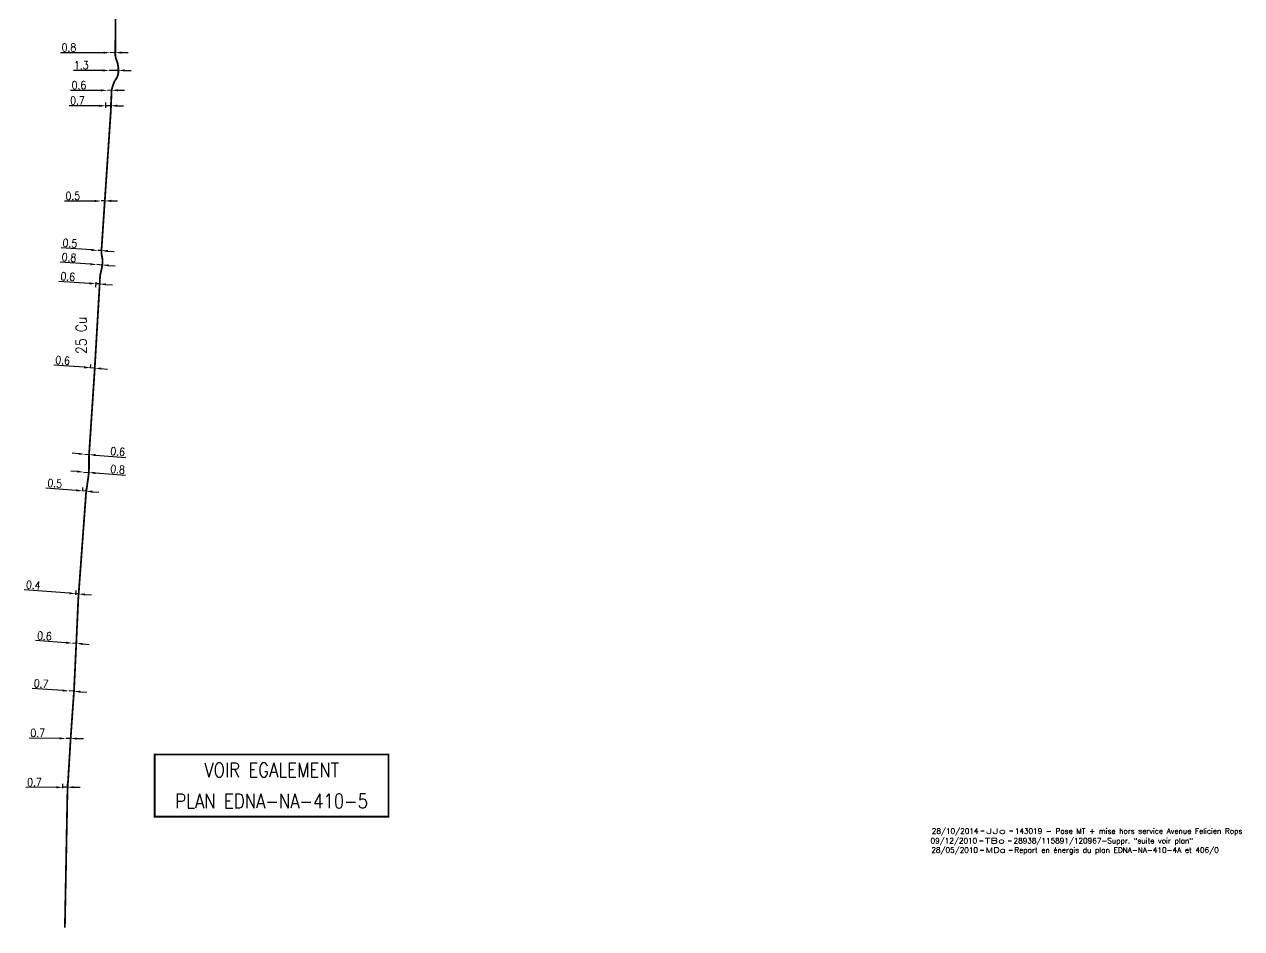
# Model space of a CAD drawing. Header units: millimetres. Extents: x 183999 to 184984, y 126000 to 127000.
# Drawn here: x 184813.3 to 184984.4, y 125999.9 to 126127 of the extents above; entities that cross this region are included whole.
import ezdxf
from ezdxf.enums import TextEntityAlignment as Align

# ---------------------------------------------------------------- set-up
doc = ezdxf.new("R2010")
doc.units = ezdxf.units.MM
doc.header["$PDMODE"] = 34
doc.layers.get('0').update_dxf_attribs({"linetype": 'CONTINUOUS'})
doc.layers.get('DEFPOINTS').update_dxf_attribs({"linetype": 'CONTINUOUS'})
doc.layers.add('M_120', color=5, linetype='M_ST_13')
doc.layers.add('M_900', color=7, linetype='CONTINUOUS')
doc.layers.add('M_910', color=7, linetype='CONTINUOUS', plot=False)
doc.styles.get("Standard").update_dxf_attribs({"font": 'romans.shx', "width": 0.85})
doc.linetypes.add('M_ST_13', pattern='A,5,-0.3,["oo",Standard,S=1.5,R=0,X=0,Y=-0.5],-3', length=8.3)
doc.dimstyles.get("Standard").update_dxf_attribs({"dimtxt": 1.5, "dimasz": 1.2, "dimexe": 0.625, "dimexo": 0.625, "dimgap": 0.25, "dimtad": 1, "dimdec": 1, "dimzin": 0, "dimdsep": 46, "dimtxsty": 'Standard', "dimcen": -0.5, "dimadec": 0, "dimazin": 0, "dimtfac": 1, "dimtdec": 1, "dimtmove": 0, "dimatfit": 3, "dimfxl": 1, "dimtolj": 1, "dimtzin": 0, "dimarcsym": 0})

# ---------------------------------------------------------------- blocks, each defined once
blk = doc.blocks.new('*D57')
at = {"layer": 'DEFPOINTS', "color": 0, "linetype": 'Continuous'}
for p in [(184825.31, 126122.99), (184825.31, 126122.99), (184826.06, 126123)]:
    blk.add_point(p, dxfattribs=at)
at = {"layer": 'M_120', "color": 0, "linetype": 'Continuous', "lineweight": -2}
for p, q in [((184824.41, 126122.99), (184818.35, 126122.98)), ((184826.06, 126123), (184825.31, 126122.99)), ((184826.96, 126123), (184827.86, 126123))]:
    blk.add_line(p, q, dxfattribs=at)
at = {"layer": 'M_120', "color": 0, "linetype": 'Continuous'}
for points in [[(184824.41, 126123.14), (184824.41, 126122.84), (184825.31, 126122.99)], [(184826.96, 126123.15), (184826.96, 126122.85), (184826.06, 126123)]]:
    blk.add_solid(points, dxfattribs=at)
at = {"layer": 'M_120', "color": 0, "linetype": 'Continuous', "insert": (184819.54, 126123.73), "char_height": 1.125, "attachment_point": 5, "rotation": 0.116}
blk.add_mtext('\\A1;0.8', dxfattribs=at)
blk = doc.blocks.new('*D58')
at = {"layer": 'DEFPOINTS', "color": 0, "linetype": 'Continuous'}
for p in [(184825.18, 126120.49), (184825.18, 126120.49), (184826.48, 126120.5)]:
    blk.add_point(p, dxfattribs=at)
at = {"layer": 'M_120', "color": 0, "linetype": 'Continuous', "lineweight": -2}
for p, q in [((184824.28, 126120.49), (184820.16, 126120.48)), ((184826.48, 126120.5), (184825.18, 126120.49)), ((184827.38, 126120.5), (184828.28, 126120.5))]:
    blk.add_line(p, q, dxfattribs=at)
at = {"layer": 'M_120', "color": 0, "linetype": 'Continuous'}
for points in [[(184824.28, 126120.64), (184824.28, 126120.34), (184825.18, 126120.49)], [(184827.38, 126120.65), (184827.38, 126120.35), (184826.48, 126120.5)]]:
    blk.add_solid(points, dxfattribs=at)
at = {"layer": 'M_120', "color": 0, "linetype": 'Continuous', "insert": (184821.28, 126121.24), "char_height": 1.125, "attachment_point": 5, "rotation": 0.116}
blk.add_mtext('\\A1;1.3', dxfattribs=at)
blk = doc.blocks.new('*D59')
at = {"layer": 'DEFPOINTS', "color": 0, "linetype": 'Continuous'}
for p in [(184824.94, 126117.69), (184824.94, 126117.69), (184825.54, 126117.7)]:
    blk.add_point(p, dxfattribs=at)
at = {"layer": 'M_120', "color": 0, "linetype": 'Continuous', "lineweight": -2}
for p, q in [((184824.04, 126117.69), (184819.76, 126117.68)), ((184825.54, 126117.7), (184824.94, 126117.69)), ((184826.44, 126117.7), (184827.34, 126117.7))]:
    blk.add_line(p, q, dxfattribs=at)
at = {"layer": 'M_120', "color": 0, "linetype": 'Continuous'}
for points in [[(184824.04, 126117.84), (184824.04, 126117.54), (184824.94, 126117.69)], [(184826.44, 126117.85), (184826.44, 126117.55), (184825.54, 126117.7)]]:
    blk.add_solid(points, dxfattribs=at)
at = {"layer": 'M_120', "color": 0, "linetype": 'Continuous', "insert": (184820.95, 126118.44), "char_height": 1.125, "attachment_point": 5, "rotation": 0.116}
blk.add_mtext('\\A1;0.6', dxfattribs=at)
blk = doc.blocks.new('*D60')
at = {"layer": 'DEFPOINTS', "color": 0, "linetype": 'Continuous'}
for p in [(184824.73, 126115.53), (184824.73, 126114.79), (184825.43, 126114.8)]:
    blk.add_point(p, dxfattribs=at)
at = {"layer": 'M_120', "color": 0, "linetype": 'Continuous', "lineweight": -2}
for p, q in [((184823.83, 126115.52), (184819.56, 126115.52)), ((184824.73, 126115.26), (184824.73, 126115.99)), ((184825.43, 126115.53), (184824.73, 126115.53)), ((184825.43, 126115.26), (184825.43, 126116)), ((184826.33, 126115.53), (184827.23, 126115.53))]:
    blk.add_line(p, q, dxfattribs=at)
at = {"layer": 'M_120', "color": 0, "linetype": 'Continuous'}
for points in [[(184823.83, 126115.67), (184823.83, 126115.37), (184824.73, 126115.53)], [(184826.33, 126115.68), (184826.33, 126115.38), (184825.43, 126115.53)]]:
    blk.add_solid(points, dxfattribs=at)
at = {"layer": 'M_120', "color": 0, "linetype": 'Continuous', "insert": (184820.74, 126116.27), "char_height": 1.125, "attachment_point": 5, "rotation": 0.116}
blk.add_mtext('\\A1;0.7', dxfattribs=at)
blk = doc.blocks.new('*D61')
at = {"layer": 'DEFPOINTS', "color": 0, "linetype": 'Continuous'}
for p in [(184824.08, 126102.15), (184824.08, 126102.15), (184824.58, 126102.15)]:
    blk.add_point(p, dxfattribs=at)
at = {"layer": 'M_120', "color": 0, "linetype": 'Continuous', "lineweight": -2}
for p, q in [((184823.18, 126102.14), (184818.91, 126102.11)), ((184824.58, 126102.15), (184824.08, 126102.15)), ((184825.48, 126102.16), (184826.38, 126102.16))]:
    blk.add_line(p, q, dxfattribs=at)
at = {"layer": 'M_120', "color": 0, "linetype": 'Continuous'}
for points in [[(184823.18, 126102.29), (184823.18, 126101.99), (184824.08, 126102.15)], [(184825.48, 126102.31), (184825.48, 126102.01), (184824.58, 126102.15)]]:
    blk.add_solid(points, dxfattribs=at)
at = {"layer": 'M_120', "color": 0, "linetype": 'Continuous', "insert": (184820.09, 126102.87), "char_height": 1.125, "attachment_point": 5, "rotation": 0.4258}
blk.add_mtext('\\A1;0.5', dxfattribs=at)
blk = doc.blocks.new('*D62')
at = {"layer": 'DEFPOINTS', "color": 0, "linetype": 'Continuous'}
for p in [(184823.61, 126095.2), (184823.61, 126095.2), (184824.11, 126095.17)]:
    blk.add_point(p, dxfattribs=at)
at = {"layer": 'M_120', "color": 0, "linetype": 'Continuous', "lineweight": -2}
for p, q in [((184822.71, 126095.26), (184818.45, 126095.54)), ((184824.11, 126095.17), (184823.61, 126095.2)), ((184825.01, 126095.11), (184825.91, 126095.05))]:
    blk.add_line(p, q, dxfattribs=at)
at = {"layer": 'M_120', "color": 0, "linetype": 'Continuous'}
for points in [[(184822.72, 126095.41), (184822.7, 126095.11), (184823.61, 126095.2)], [(184825.02, 126095.26), (184825, 126094.96), (184824.11, 126095.17)]]:
    blk.add_solid(points, dxfattribs=at)
at = {"layer": 'M_120', "color": 0, "linetype": 'Continuous', "insert": (184819.68, 126096.21), "char_height": 1.125, "attachment_point": 5, "rotation": 356.2525}
blk.add_mtext('\\A1;0.5', dxfattribs=at)
blk = doc.blocks.new('*D63')
at = {"layer": 'DEFPOINTS', "color": 0, "linetype": 'Continuous'}
for p in [(184823.48, 126093.2), (184823.48, 126093.2), (184824.23, 126093.15)]:
    blk.add_point(p, dxfattribs=at)
at = {"layer": 'M_120', "color": 0, "linetype": 'Continuous', "lineweight": -2}
for p, q in [((184822.58, 126093.26), (184818.32, 126093.54)), ((184824.23, 126093.15), (184823.48, 126093.2)), ((184825.13, 126093.09), (184826.02, 126093.04))]:
    blk.add_line(p, q, dxfattribs=at)
at = {"layer": 'M_120', "color": 0, "linetype": 'Continuous'}
for points in [[(184822.59, 126093.41), (184822.57, 126093.11), (184823.48, 126093.2)], [(184825.14, 126093.24), (184825.12, 126092.94), (184824.23, 126093.15)]]:
    blk.add_solid(points, dxfattribs=at)
at = {"layer": 'M_120', "color": 0, "linetype": 'Continuous', "insert": (184819.55, 126094.21), "char_height": 1.125, "attachment_point": 5, "rotation": 356.2525}
blk.add_mtext('\\A1;0.8', dxfattribs=at)
blk = doc.blocks.new('*D64')
at = {"layer": 'DEFPOINTS', "color": 0, "linetype": 'Continuous'}
for p in [(184823.35, 126091.2), (184823.9, 126091.16), (184823.3, 126090.51)]:
    blk.add_point(p, dxfattribs=at)
at = {"layer": 'M_120', "color": 0, "linetype": 'Continuous', "lineweight": -2}
for p, q in [((184822.41, 126090.57), (184818.14, 126090.85)), ((184823.32, 126090.73), (184823.27, 126090.05)), ((184823.85, 126090.48), (184823.3, 126090.51)), ((184823.87, 126090.7), (184823.82, 126090.01)), ((184824.75, 126090.42), (184825.65, 126090.36))]:
    blk.add_line(p, q, dxfattribs=at)
at = {"layer": 'M_120', "color": 0, "linetype": 'Continuous'}
for points in [[(184822.42, 126090.72), (184822.4, 126090.42), (184823.3, 126090.51)], [(184824.76, 126090.57), (184824.74, 126090.27), (184823.85, 126090.48)]]:
    blk.add_solid(points, dxfattribs=at)
at = {"layer": 'M_120', "color": 0, "linetype": 'Continuous', "insert": (184819.38, 126091.52), "char_height": 1.125, "attachment_point": 5, "rotation": 356.2525}
blk.add_mtext('\\A1;0.6', dxfattribs=at)
blk = doc.blocks.new('*D65')
at = {"layer": 'DEFPOINTS', "color": 0, "linetype": 'Continuous'}
for p in [(184822.54, 126078.19), (184822.58, 126078.7), (184823.14, 126078.15)]:
    blk.add_point(p, dxfattribs=at)
at = {"layer": 'M_120', "color": 0, "linetype": 'Continuous', "lineweight": -2}
for p, q in [((184821.68, 126078.77), (184817.42, 126079.09)), ((184822.58, 126078.66), (184822.61, 126079.17)), ((184823.17, 126078.62), (184823.21, 126079.12)), ((184823.18, 126078.65), (184822.58, 126078.7)), ((184824.08, 126078.59), (184824.97, 126078.52))]:
    blk.add_line(p, q, dxfattribs=at)
at = {"layer": 'M_120', "color": 0, "linetype": 'Continuous'}
for points in [[(184821.69, 126078.92), (184821.67, 126078.62), (184822.58, 126078.7)], [(184824.09, 126078.74), (184824.06, 126078.44), (184823.18, 126078.65)]]:
    blk.add_solid(points, dxfattribs=at)
at = {"layer": 'M_120', "color": 0, "linetype": 'Continuous', "insert": (184818.66, 126079.75), "char_height": 1.125, "attachment_point": 5, "rotation": 355.653}
blk.add_mtext('\\A1;0.6', dxfattribs=at)
blk = doc.blocks.new('*D66')
at = {"layer": 'DEFPOINTS', "color": 0, "linetype": 'Continuous'}
for p in [(184821.44, 126061.06), (184821.47, 126061.4), (184821.94, 126061.02)]:
    blk.add_point(p, dxfattribs=at)
at = {"layer": 'M_120', "color": 0, "linetype": 'Continuous', "lineweight": -2}
for p, q in [((184821.48, 126061.52), (184821.5, 126061.87)), ((184821.97, 126061.48), (184822, 126061.83)), ((184820.57, 126061.47), (184816.31, 126061.8)), ((184821.96, 126061.36), (184821.47, 126061.4)), ((184822.86, 126061.29), (184823.76, 126061.22))]:
    blk.add_line(p, q, dxfattribs=at)
at = {"layer": 'M_120', "color": 0, "linetype": 'Continuous'}
for points in [[(184820.58, 126061.62), (184820.56, 126061.32), (184821.47, 126061.4)], [(184822.87, 126061.44), (184822.85, 126061.14), (184821.96, 126061.36)]]:
    blk.add_solid(points, dxfattribs=at)
at = {"layer": 'M_120', "color": 0, "linetype": 'Continuous', "insert": (184817.55, 126062.46), "char_height": 1.125, "attachment_point": 5, "rotation": 355.4929}
blk.add_mtext('\\A1;0.5', dxfattribs=at)
blk = doc.blocks.new('*D67')
at = {"layer": 'DEFPOINTS', "color": 0, "linetype": 'Continuous'}
for p in [(184821.61, 126064.05), (184821.61, 126064.05), (184822.35, 126063.99)]:
    blk.add_point(p, dxfattribs=at)
at = {"layer": 'M_120', "color": 0, "linetype": 'Continuous', "lineweight": -2}
for p, q in [((184820.71, 126064.12), (184819.81, 126064.19)), ((184821.61, 126064.05), (184822.35, 126063.99)), ((184823.25, 126063.92), (184827.51, 126063.59))]:
    blk.add_line(p, q, dxfattribs=at)
at = {"layer": 'M_120', "color": 0, "linetype": 'Continuous'}
for points in [[(184820.72, 126064.27), (184820.7, 126063.97), (184821.61, 126064.05)], [(184823.26, 126064.07), (184823.24, 126063.77), (184822.35, 126063.99)]]:
    blk.add_solid(points, dxfattribs=at)
at = {"layer": 'M_120', "color": 0, "linetype": 'Continuous', "insert": (184826.39, 126064.43), "char_height": 1.125, "attachment_point": 5, "rotation": 355.4929}
blk.add_mtext('\\A1;0.8', dxfattribs=at)
blk = doc.blocks.new('*D68')
at = {"layer": 'DEFPOINTS', "color": 0, "linetype": 'Continuous'}
for p in [(184821.77, 126066.55), (184821.77, 126066.55), (184822.37, 126066.5)]:
    blk.add_point(p, dxfattribs=at)
at = {"layer": 'M_120', "color": 0, "linetype": 'Continuous', "lineweight": -2}
for p, q in [((184820.88, 126066.62), (184819.98, 126066.69)), ((184821.77, 126066.55), (184822.37, 126066.5)), ((184823.27, 126066.43), (184827.53, 126066.09))]:
    blk.add_line(p, q, dxfattribs=at)
at = {"layer": 'M_120', "color": 0, "linetype": 'Continuous'}
for points in [[(184820.89, 126066.77), (184820.87, 126066.47), (184821.77, 126066.55)], [(184823.28, 126066.58), (184823.26, 126066.28), (184822.37, 126066.5)]]:
    blk.add_solid(points, dxfattribs=at)
at = {"layer": 'M_120', "color": 0, "linetype": 'Continuous', "insert": (184826.4, 126066.93), "char_height": 1.125, "attachment_point": 5, "rotation": 355.4929}
blk.add_mtext('\\A1;0.6', dxfattribs=at)
blk = doc.blocks.new('*D69')
at = {"layer": 'DEFPOINTS', "color": 0, "linetype": 'Continuous'}
for p in [(184820.51, 126046.94), (184820.46, 126046.33), (184820.86, 126046.29)]:
    blk.add_point(p, dxfattribs=at)
at = {"layer": 'M_120', "color": 0, "linetype": 'Continuous', "lineweight": -2}
for p, q in [((184819.61, 126047.02), (184813.27, 126047.51)), ((184820.5, 126046.79), (184820.55, 126047.41)), ((184820.91, 126046.91), (184820.51, 126046.94)), ((184820.9, 126046.76), (184820.95, 126047.38)), ((184821.81, 126046.84), (184822.71, 126046.77))]:
    blk.add_line(p, q, dxfattribs=at)
at = {"layer": 'M_120', "color": 0, "linetype": 'Continuous'}
for points in [[(184819.63, 126047.16), (184819.6, 126046.87), (184820.51, 126046.94)], [(184821.82, 126046.99), (184821.8, 126046.69), (184820.91, 126046.91)]]:
    blk.add_solid(points, dxfattribs=at)
at = {"layer": 'M_120', "color": 0, "linetype": 'Continuous', "insert": (184814.54, 126048.17), "char_height": 1.125, "attachment_point": 5, "rotation": 355.4929}
blk.add_mtext('\\A1;0.4', dxfattribs=at)
blk = doc.blocks.new('*D70')
at = {"layer": 'DEFPOINTS', "color": 0, "linetype": 'Continuous'}
for p in [(184819.13, 126026.6), (184819.13, 126026.6), (184819.78, 126026.6)]:
    blk.add_point(p, dxfattribs=at)
at = {"layer": 'M_120', "color": 0, "linetype": 'Continuous', "lineweight": -2}
for p, q in [((184818.23, 126026.61), (184813.96, 126026.64)), ((184819.78, 126026.6), (184819.13, 126026.6)), ((184820.68, 126026.59), (184821.58, 126026.59))]:
    blk.add_line(p, q, dxfattribs=at)
at = {"layer": 'M_120', "color": 0, "linetype": 'Continuous'}
for points in [[(184818.23, 126026.76), (184818.23, 126026.46), (184819.13, 126026.6)], [(184820.68, 126026.74), (184820.68, 126026.44), (184819.78, 126026.6)]]:
    blk.add_solid(points, dxfattribs=at)
at = {"layer": 'M_120', "color": 0, "linetype": 'Continuous', "insert": (184815.15, 126027.38), "char_height": 1.125, "attachment_point": 5, "rotation": 359.616}
blk.add_mtext('\\A1;0.7', dxfattribs=at)
blk = doc.blocks.new('*D71')
at = {"layer": 'DEFPOINTS', "color": 0, "linetype": 'Continuous'}
for p in [(184818.67, 126019.74), (184818.68, 126019.16), (184819.33, 126019.16)]:
    blk.add_point(p, dxfattribs=at)
at = {"layer": 'M_120', "color": 0, "linetype": 'Continuous', "lineweight": -2}
for p, q in [((184817.77, 126019.74), (184813.5, 126019.72)), ((184818.68, 126019.63), (184818.67, 126020.21)), ((184819.32, 126019.75), (184818.67, 126019.74)), ((184819.33, 126019.63), (184819.32, 126020.21)), ((184820.22, 126019.75), (184821.12, 126019.75))]:
    blk.add_line(p, q, dxfattribs=at)
at = {"layer": 'M_120', "color": 0, "linetype": 'Continuous'}
for points in [[(184817.77, 126019.89), (184817.78, 126019.59), (184818.67, 126019.74)], [(184820.22, 126019.9), (184820.23, 126019.6), (184819.32, 126019.75)]]:
    blk.add_solid(points, dxfattribs=at)
at = {"layer": 'M_120', "color": 0, "linetype": 'Continuous', "insert": (184814.69, 126020.47), "char_height": 1.125, "attachment_point": 5, "rotation": 0.2851}
blk.add_mtext('\\A1;0.7', dxfattribs=at)
blk = doc.blocks.new('*D72')
at = {"layer": 'DEFPOINTS', "color": 0, "linetype": 'Continuous'}
for p in [(184819.55, 126033.28), (184819.55, 126033.28), (184820.25, 126033.23)]:
    blk.add_point(p, dxfattribs=at)
at = {"layer": 'M_120', "color": 0, "linetype": 'Continuous', "lineweight": -2}
for p, q in [((184818.66, 126033.34), (184814.39, 126033.64)), ((184820.25, 126033.23), (184819.55, 126033.28)), ((184821.15, 126033.17), (184822.05, 126033.1))]:
    blk.add_line(p, q, dxfattribs=at)
at = {"layer": 'M_120', "color": 0, "linetype": 'Continuous'}
for points in [[(184818.67, 126033.49), (184818.65, 126033.19), (184819.55, 126033.28)], [(184821.16, 126033.32), (184821.14, 126033.02), (184820.25, 126033.23)]]:
    blk.add_solid(points, dxfattribs=at)
at = {"layer": 'M_120', "color": 0, "linetype": 'Continuous', "insert": (184815.63, 126034.3), "char_height": 1.125, "attachment_point": 5, "rotation": 356.0169}
blk.add_mtext('\\A1;0.7', dxfattribs=at)
blk = doc.blocks.new('*D73')
at = {"layer": 'DEFPOINTS', "color": 0, "linetype": 'Continuous'}
for p in [(184820.02, 126040), (184820.02, 126040), (184820.57, 126039.96)]:
    blk.add_point(p, dxfattribs=at)
at = {"layer": 'M_120', "color": 0, "linetype": 'Continuous', "lineweight": -2}
for p, q in [((184819.12, 126040.06), (184814.86, 126040.36)), ((184820.57, 126039.96), (184820.02, 126040)), ((184821.47, 126039.9), (184822.37, 126039.83))]:
    blk.add_line(p, q, dxfattribs=at)
at = {"layer": 'M_120', "color": 0, "linetype": 'Continuous'}
for points in [[(184819.14, 126040.21), (184819.11, 126039.91), (184820.02, 126040)], [(184821.48, 126040.05), (184821.46, 126039.75), (184820.57, 126039.96)]]:
    blk.add_solid(points, dxfattribs=at)
at = {"layer": 'M_120', "color": 0, "linetype": 'Continuous', "insert": (184816.1, 126041.02), "char_height": 1.125, "attachment_point": 5, "rotation": 356.0169}
blk.add_mtext('\\A1;0.6', dxfattribs=at)
blk = doc.blocks.new('GIS_MODF')
at = {"color": 0, "linetype": 'Continuous', "flags": 128}
for points in [[(-2.26, -0.01), (-1.76, -0.01)], [(1.76, -0.01), (2.26, -0.01)]]:
    blk.add_lwpolyline(points, dxfattribs=at)
at = {"color": 0, "linetype": 'Continuous'}
blk.add_attdef('DATE', text='', height=0.75, dxfattribs=at).set_placement((-2.58, -0.39), align=Align.RIGHT)
at = {"color": 0, "linetype": 'Continuous', "width": 3.590909}
blk.add_attdef('USER', text='', height=0.75, dxfattribs=at).set_placement((-1.52, -0.39), (1.31, -0.39), align=Align.FIT)
at = {"color": 0, "linetype": 'Continuous'}
blk.add_attdef('DESC', (2.53, -0.39), '', height=0.75, dxfattribs=at)

msp = doc.modelspace()

# ---------------------------------------------------------------- linework, layer by layer
at = {"layer": 'M_120'}
msp.add_lwpolyline([(184826.11, 126130.86, 0.25, 0.25, 0), (184826.06, 126123, 0.25, 0.25, 0.124373), (184826.23, 126121.96, 0.25, 0.25, -0.104676), (184826.49, 126120.49, 0.25, 0.25, -0.198993), (184825.99, 126119.06, 0.25, 0.25, 0.063952), (184825.54, 126117.7, 0.25, 0.25, 0), (184825.43, 126114.8, 0.25, 0.25, 0), (184824.58, 126102.15, 0.25, 0.25, 0), (184824.11, 126095.17, 0.25, 0.25, 0.059146), (184824.16, 126094.44, 0.25, 0.25, -0.110669), (184824.23, 126093.15, 0.25, 0.25, -0.030998), (184824.04, 126092.2, 0.25, 0.25, 0.071814), (184823.9, 126091.16, 0.25, 0.25, 0), (184823.14, 126078.15, 0.25, 0.25, 0), (184822.37, 126066.5, 0.25, 0.25, 0), (184822.35, 126063.99, 0.25, 0.25, 0), (184821.94, 126061.02, 0.25, 0.25, 0), (184820.86, 126046.29, 0.25, 0.25, 0), (184820.57, 126039.96, 0.25, 0.25, 0), (184820.25, 126033.23, 0.25, 0.25, 0), (184819.78, 126026.6, 0.25, 0.25, 0), (184819.33, 126019.16, 0.25, 0.25, 0), (184818.97, 126000, 0, 0, 0)], format="xyseb", dxfattribs=at)
at = {"layer": 'M_900', "const_width": 0.25}
msp.add_lwpolyline([(184831.6, 126024.35), (184864.45, 126024.35), (184864.45, 126015.61), (184831.6, 126015.61)], close=True, dxfattribs=at)

# ---------------------------------------------------------------- block references
at = {"layer": 'M_910'}
ref = msp.add_blockref('GIS_MODF', (184949.98, 126013.61), dxfattribs=at)
ref.add_attrib('DATE', '28/10/2014', dxfattribs={"layer": '0', "color": 0, "linetype": 'Continuous', "height": 0.75}).set_placement((184947.4, 126013.22), align=Align.RIGHT)
ref.add_attrib('USER', 'JJo', dxfattribs={"layer": '0', "color": 0, "linetype": 'Continuous', "height": 0.75, "width": 1.645833}).set_placement((184948.47, 126013.22), (184951.29, 126013.22), align=Align.FIT)
ref.add_attrib('DESC', '143019 - Pose MT + mise hors service Avenue Felicien Rops', (184952.51, 126013.22), dxfattribs={"layer": '0', "color": 0, "linetype": 'Continuous', "height": 0.75})
ref = msp.add_blockref('GIS_MODF', (184949.8, 126012.25), dxfattribs=at)
ref.add_attrib('DATE', '09/12/2010', dxfattribs={"layer": '0', "color": 0, "linetype": 'Continuous', "height": 0.75}).set_placement((184947.22, 126011.86), align=Align.RIGHT)
ref.add_attrib('USER', 'TBo', dxfattribs={"layer": '0', "color": 0, "linetype": 'Continuous', "height": 0.75, "width": 1.490566}).set_placement((184948.28, 126011.86), (184951.11, 126011.86), align=Align.FIT)
ref.add_attrib('DESC', '28938/115891/120967-Suppr. "suite voir plan" ', (184952.33, 126011.86), dxfattribs={"layer": '0', "color": 0, "linetype": 'Continuous', "height": 0.75})
ref = msp.add_blockref('GIS_MODF', (184949.91, 126010.93), dxfattribs=at)
ref.add_attrib('DATE', '28/05/2010', dxfattribs={"layer": '0', "color": 0, "linetype": 'Continuous', "height": 0.75}).set_placement((184947.33, 126010.55), align=Align.RIGHT)
ref.add_attrib('USER', 'MDa', dxfattribs={"layer": '0', "color": 0, "linetype": 'Continuous', "height": 0.75, "width": 1.316667}).set_placement((184948.39, 126010.55), (184951.22, 126010.55), align=Align.FIT)
ref.add_attrib('DESC', 'Report en énergis du plan EDNA-NA-410-4A et 406/0', (184952.44, 126010.55), dxfattribs={"layer": '0', "color": 0, "linetype": 'Continuous', "height": 0.75})

# ---------------------------------------------------------------- texts
at = {"layer": 'M_120', "width": 0.85}
msp.add_text('25 Cu', height=1.5, rotation=89.7155, dxfattribs=at).set_placement((184821.27, 126083.27), align=Align.MIDDLE)
at = {"layer": 'M_900', "width": 0.85}
for s, p in [('VOIR EGALEMENT', (184848.03, 126021.18)), ('PLAN EDNA-NA-410-5', (184848.03, 126016.81))]:
    msp.add_text(s, height=2, dxfattribs=at).set_placement(p, align=Align.CENTER)

# ---------------------------------------------------------------- dimensions: what is measured, and where the dimension line sits
at = {"layer": 'M_120', "linetype": 'Continuous'}
for base, p1, p2, angle, picture, middle in [((184825.31, 126122.99), (184826.06, 126123), (184825.31, 126122.99), 0.116, '*D57', (184819.54, 126122.98)), ((184825.18, 126120.49), (184826.48, 126120.5), (184825.18, 126120.49), 0.116, '*D58', (184821.28, 126120.49)), ((184824.94, 126117.69), (184825.54, 126117.7), (184824.94, 126117.69), 0.116, '*D59', (184820.95, 126117.69)), ((184824.73, 126115.53), (184825.43, 126114.8), (184824.73, 126114.79), 0.116, '*D60', (184820.74, 126115.52)), ((184824.08, 126102.15), (184824.58, 126102.15), (184824.08, 126102.15), 0.4258, '*D61', (184820.1, 126102.12)), ((184823.61, 126095.2), (184824.11, 126095.17), (184823.61, 126095.2), 356.2525, '*D62', (184819.63, 126095.46)), ((184823.48, 126093.2), (184824.23, 126093.15), (184823.48, 126093.2), 356.2525, '*D63', (184819.5, 126093.46)), ((184823.3, 126090.51), (184823.9, 126091.16), (184823.35, 126091.2), 356.2525, '*D64', (184819.33, 126090.77)), ((184822.58, 126078.7), (184823.14, 126078.15), (184822.54, 126078.19), 355.653, '*D65', (184818.61, 126079)), ((184821.77, 126066.55), (184822.37, 126066.5), (184821.77, 126066.55), 355.4929, '*D68', (184826.35, 126066.19)), ((184821.6064, 126064.0512), (184822.3541, 126063.9923), (184821.6064, 126064.0512), 355.4929, '*D67', (184826.3275, 126063.6791)), ((184821.47, 126061.4), (184821.94, 126061.02), (184821.44, 126061.06), 355.4929, '*D66', (184817.49, 126061.71)), ((184820.51, 126046.94), (184820.86, 126046.29), (184820.46, 126046.33), 355.4929, '*D69', (184814.48, 126047.42)), ((184820.02, 126040), (184820.57, 126039.96), (184820.02, 126040), 356.0169, '*D73', (184816.05, 126040.28)), ((184819.55, 126033.28), (184820.25, 126033.23), (184819.55, 126033.28), 356.0169, '*D72', (184815.58, 126033.55)), ((184819.1305, 126026.6045), (184819.7805, 126026.6001), (184819.1305, 126026.6045), 359.616, '*D70', (184815.1449, 126026.6312)), ((184818.6747, 126019.7421), (184819.3275, 126019.1631), (184818.6775, 126019.1599), 0.2851, '*D71', (184814.689, 126019.7223))]:
    dim = msp.add_linear_dim(base=base, p1=p1, p2=p2, angle=angle, dimstyle='Standard', override={"dimscale": 0.75}, dxfattribs=at)
    dim.commit()
    dim.dimension.update_dxf_attribs({"geometry": picture, "text_midpoint": middle, "dimtype": 160})

doc.saveas('drawing.dxf')
